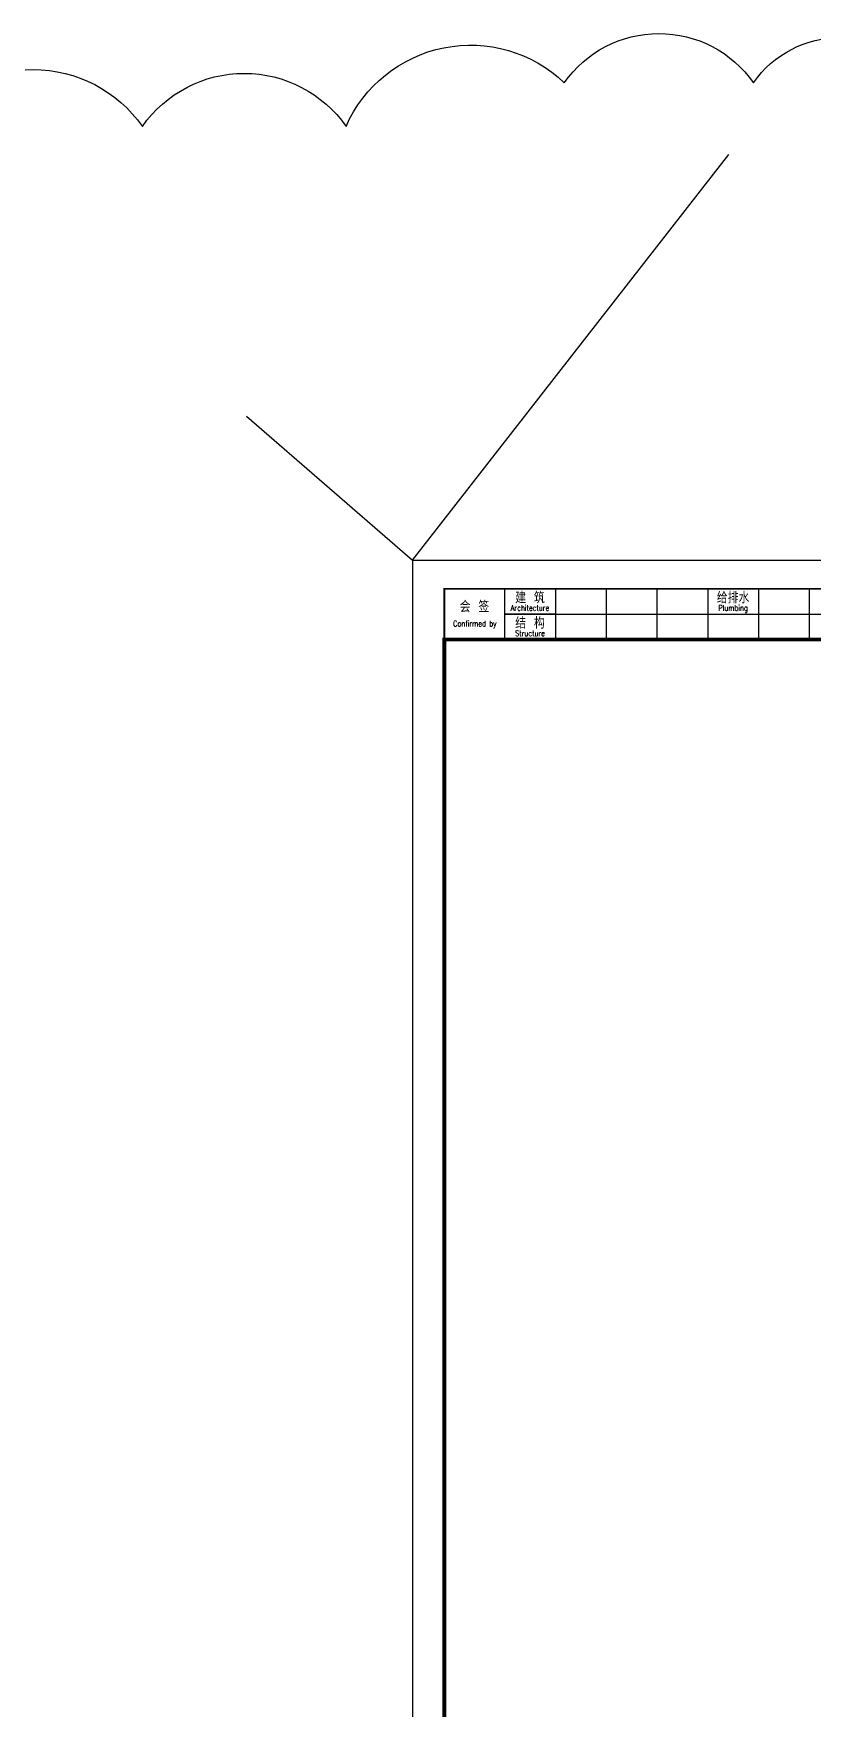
# Model space of a CAD drawing. Extents: x -345393 to -54719, y 203828 to 476815.
# Drawn here: x -104943 to -92668, y 237775 to 264174 of the extents above; entities that cross this region are included whole.
import ezdxf
from ezdxf.enums import TextEntityAlignment as Align

# ---------------------------------------------------------------- set-up
doc = ezdxf.new("R2010")
doc.units = 0
doc.header["$LTSCALE"] = 1000
doc.header["$MEASUREMENT"] = 0
doc.layers.get('0').update_dxf_attribs({"color": 252, "linetype": 'CONTINUOUS'})
for name, color, linetype in [('图框', 252, 'CONTINUOUS'), ('暖通-公共-修改', 1, 'CONTINUOUS'), ('暖通-风-标注', 160, 'CONTINUOUS')]:
    doc.layers.add(name, color=color, linetype=linetype)
doc.styles.add('TKZ2_tjkts.shx', font='tjromant.shx', dxfattribs={"bigfont": 'tjkts.shx'})

msp = doc.modelspace()

# ---------------------------------------------------------------- linework, layer by layer
for p, q in [((-97519.07397, 255422.36281), (-97519.07397, 254622.36281)), ((-96719.07397, 255422.36281), (-96719.07397, 254622.36281)), ((-95919.07397, 255422.36281), (-95919.07397, 254622.36281)), ((-95119.07397, 255422.36281), (-95119.07397, 254622.36281)), ((-94319.07397, 255422.36281), (-94319.07397, 254622.36281)), ((-93519.07397, 255422.36281), (-93519.07397, 254622.36281)), ((-92719.07397, 255422.36281), (-92719.07397, 254622.36281)), ((-97519.07397, 255022.36281), (-84719.07397, 255022.36281)), ((-96719.07397, 255022.36281), (-97519.07397, 255022.36281))]:
    msp.add_line(p, q)
at = {"layer": '图框'}
for q in [(-69269.07397, 255872.36281), (-98969.07397, 213822.36281)]:
    msp.add_line((-98969.07397, 255872.36281), q, dxfattribs=at)
at = {"layer": '图框', "const_width": 30}
msp.add_lwpolyline([(-98469.07397, 254622.36281), (-98469.07397, 255422.36281), (-84719.07397, 255422.36281), (-84719.07397, 254622.36281)], dxfattribs=at)
at = {"layer": '图框', "const_width": 60}
msp.add_lwpolyline([(-69769.07397, 214322.36281), (-69769.07397, 254622.36281), (-98469.07397, 254622.36281), (-98469.07397, 214322.36281)], close=True, dxfattribs=at)
at = {"layer": '暖通-公共-修改'}
msp.add_lwpolyline([(-106666.95227, 262710.46358, -0.52056705), (-103227.58743, 262710.46358, -0.52056705), (-100017.51443, 262710.46358, -0.52056705), (-96578.15057, 263397.71328, -0.52056705), (-93597.36745, 263397.71328, -0.52056705), (-90845.87616, 263397.71328, -0.52056705), (-88094.38488, 263397.71328, -0.52056705), (-85572.18446, 263397.71328, -0.52056705), (-83279.27489, 263397.71328, -0.52056705), (-81215.65618, 263397.71328, -0.52056705), (-78693.45576, 263397.71328, -0.52056705), (-76400.54619, 263397.71328, -0.52056705), (-74566.21834, 263397.71328, -0.52056705), (-72502.59964, 263397.71328, -0.52056705)], format="xyb", dxfattribs=at)
at = {"layer": '暖通-风-标注'}
msp.add_lwpolyline([(-101587.11047, 258144.47936), (-98969.07397, 255872.36281), (-93985.57323, 262268.33216)], dxfattribs=at)

# ---------------------------------------------------------------- texts
at = {"style": 'TKZ2_tjkts.shx'}
for s, p in [('建 筑', (-97119.07397, 255282.69283)), ('给排水', (-93919.07397, 255282.69283)), ('会 签', (-97994.07397, 255141.48063)), ('结 构', (-97119.07397, 254882.69283))]:
    msp.add_text(s, height=180, dxfattribs=at).set_placement(p, align=Align.MIDDLE_CENTER)
at = {"style": 'TKZ2_tjkts.shx', "width": 0.8}
for s, p in [('Architecture', (-97119.07397, 255121.14162)), ('Plumbing', (-93919.07397, 255121.14162)), ('Confirmed by', (-97988.49544, 254874.96632)), ('Structure', (-97119.07397, 254721.14162))]:
    msp.add_text(s, height=90, dxfattribs=at).set_placement(p, align=Align.MIDDLE_CENTER)

doc.saveas('drawing.dxf')
